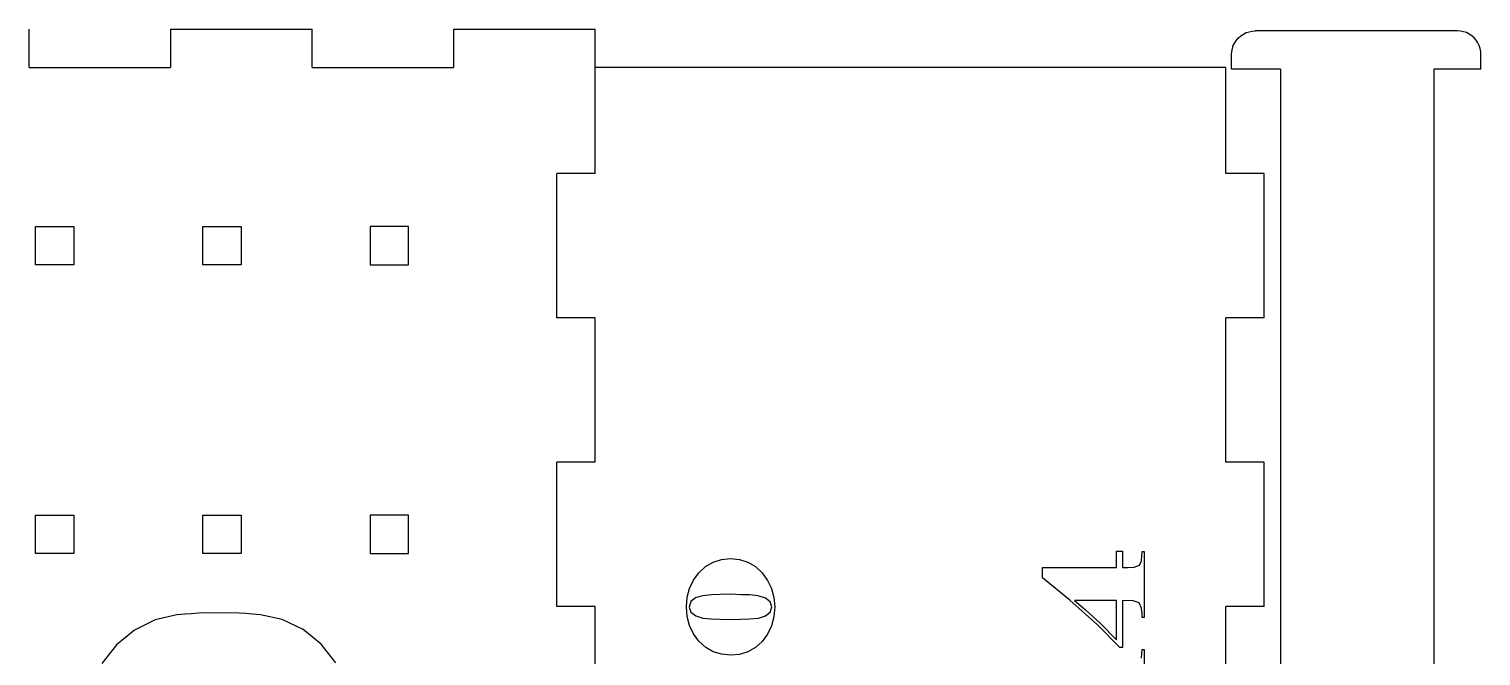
# Model space of a CAD drawing. Extents: x -198 to 198, y -259 to 259.
# Drawn here: x 2.1 to 197.6, y 174.5 to 258.9 of the extents above; entities that cross this region are included whole.
import ezdxf

# ---------------------------------------------------------------- set-up
doc = ezdxf.new("R2010")
doc.units = 0
doc.header["$MEASUREMENT"] = 0
doc.layers.get('0').update_dxf_attribs({"linetype": 'CONTINUOUS'})

msp = doc.modelspace()

# ---------------------------------------------------------------- linework, layer by layer
for p, q in [((2.1, 253.73), (2.1, 258.89)), ((21.15, 258.89), (40.2, 258.89)), ((21.15, 258.89), (21.15, 253.73)), ((40.2, 253.73), (40.2, 258.89)), ((59.25, 258.89), (78.3, 258.89)), ((59.25, 258.89), (59.25, 253.73)), ((78.3, 253.73), (78.3, 258.89)), ((165.24, 257.99), (165.59, 258.22)), ((165.59, 258.22), (165.96, 258.4)), ((165.96, 258.4), (166.36, 258.53)), ((166.36, 258.53), (166.76, 258.61)), ((166.76, 258.61), (167.18, 258.64)), ((194.41, 258.64), (167.18, 258.64)), ((194.82, 258.61), (194.41, 258.64)), ((195.23, 258.53), (194.82, 258.61)), ((195.62, 258.4), (195.23, 258.53)), ((196, 258.22), (195.62, 258.4)), ((196.34, 257.99), (196, 258.22)), ((164.03, 255.88), (164.11, 256.29)), ((164.11, 256.29), (164.24, 256.68)), ((164.24, 256.68), (164.43, 257.05)), ((164.43, 257.05), (164.66, 257.4)), ((164.66, 257.4), (164.93, 257.71)), ((164.93, 257.71), (165.24, 257.99)), ((196.65, 257.71), (196.34, 257.99)), ((196.93, 257.4), (196.65, 257.71)), ((197.16, 257.05), (196.93, 257.4)), ((197.34, 256.68), (197.16, 257.05)), ((197.48, 256.29), (197.34, 256.68)), ((197.56, 255.88), (197.48, 256.29)), ((164, 255.47), (164.03, 255.88)), ((164, 253.48), (164, 255.47)), ((197.58, 255.47), (197.56, 255.88)), ((197.58, 253.48), (197.58, 255.47)), ((2.1, 253.73), (21.15, 253.73)), ((40.2, 253.73), (59.25, 253.73)), ((78.3, 239.46), (78.3, 253.73)), ((163.24, 253.73), (78.3, 253.73)), ((163.24, 239.46), (163.24, 253.73)), ((170.6, 253.48), (164, 253.48)), ((170.6, 253.48), (170.6, -76.72)), ((197.58, 253.48), (191.23, 253.48)), ((191.23, 253.48), (191.23, -76.72)), ((73.14, 220.04), (73.14, 239.46)), ((78.3, 239.46), (73.14, 239.46)), ((168.39, 239.46), (163.24, 239.46)), ((168.39, 220.04), (168.39, 239.46)), ((2.99, 232.33), (8.15, 232.33)), ((2.99, 227.17), (2.99, 232.33)), ((8.15, 232.33), (8.15, 227.17)), ((25.52, 227.17), (25.52, 232.33)), ((25.52, 232.33), (30.67, 232.33)), ((30.67, 232.33), (30.67, 227.17)), ((53.2, 232.33), (48.04, 232.33)), ((48.04, 232.33), (48.04, 227.17)), ((53.2, 227.17), (53.2, 232.33)), ((8.15, 227.17), (2.99, 227.17)), ((30.67, 227.17), (25.52, 227.17)), ((48.04, 227.17), (53.2, 227.17)), ((78.3, 220.04), (73.14, 220.04)), ((78.3, 200.61), (78.3, 220.04)), ((168.39, 220.04), (163.24, 220.04)), ((163.24, 200.61), (163.24, 220.04)), ((73.14, 181.19), (73.14, 200.61)), ((78.3, 200.61), (73.14, 200.61)), ((168.39, 200.61), (163.24, 200.61)), ((168.39, 181.19), (168.39, 200.61)), ((2.99, 188.32), (2.99, 193.48)), ((2.99, 193.48), (8.15, 193.48)), ((8.15, 193.48), (8.15, 188.32)), ((25.52, 188.32), (25.52, 193.48)), ((25.52, 193.48), (30.67, 193.48)), ((30.67, 193.48), (30.67, 188.32)), ((53.2, 193.48), (48.04, 193.48)), ((48.04, 193.48), (48.04, 188.32)), ((53.2, 188.32), (53.2, 193.48)), ((8.15, 188.32), (2.99, 188.32)), ((30.67, 188.32), (25.52, 188.32)), ((48.04, 188.32), (53.2, 188.32)), ((148.53, 186.43), (148.53, 188.64)), ((148.53, 188.64), (149.34, 188.64)), ((149.34, 188.64), (149.34, 186.43)), ((151.87, 187.33), (151.93, 188.02)), ((151.93, 188.02), (151.96, 188.56)), ((151.96, 188.56), (152.26, 188.56)), ((152.26, 188.56), (152.26, 179.7)), ((91.55, 184.71), (92.28, 185.71)), ((92.28, 185.71), (93.18, 186.55)), ((93.18, 186.55), (94.19, 187.15)), ((94.19, 187.15), (95.31, 187.51)), ((95.31, 187.51), (96.54, 187.63)), ((96.54, 187.63), (97.77, 187.51)), ((97.77, 187.51), (98.88, 187.14)), ((98.88, 187.14), (99.89, 186.54)), ((99.89, 186.54), (100.79, 185.69)), ((138.55, 185.04), (138.55, 186.43)), ((138.55, 186.43), (148.53, 186.43)), ((149.34, 186.43), (150.07, 186.43)), ((150.07, 186.43), (150.9, 186.48)), ((150.9, 186.48), (151.61, 186.74)), ((151.61, 186.74), (151.87, 187.33)), ((91.02, 183.61), (91.55, 184.71)), ((100.79, 185.69), (101.54, 184.68)), ((101.54, 184.68), (102.07, 183.58)), ((142.22, 182.02), (138.55, 185.04)), ((90.6, 181.12), (90.7, 182.41)), ((90.7, 182.41), (91.02, 183.61)), ((91.2, 181.83), (90.99, 181.1)), ((91.83, 182.34), (91.2, 181.83)), ((92.78, 182.63), (91.83, 182.34)), ((93.97, 182.73), (92.78, 182.63)), ((95.17, 182.78), (93.97, 182.73)), ((96.52, 182.83), (95.17, 182.78)), ((97.98, 182.76), (96.52, 182.83)), ((99.12, 182.73), (97.98, 182.76)), ((100.27, 182.63), (99.12, 182.73)), ((101.24, 182.32), (100.27, 182.63)), ((101.89, 181.82), (101.24, 182.32)), ((102.1, 181.12), (101.89, 181.82)), ((102.07, 183.58), (102.39, 182.39)), ((102.39, 182.39), (102.49, 181.12)), ((145.97, 178.69), (142.22, 182.02)), ((144.92, 181.98), (142.86, 182)), ((142.86, 182), (144.28, 180.77)), ((148.53, 181.98), (144.92, 181.98)), ((148.53, 179), (148.53, 181.98)), ((150.74, 181.96), (149.34, 182)), ((149.34, 182), (149.34, 175.67)), ((151.57, 181.69), (150.74, 181.96)), ((22.01, 180.04), (19.08, 179.37)), ((23.08, 180.14), (22.01, 180.04)), ((23.99, 180.21), (23.08, 180.14)), ((24.9, 180.26), (23.99, 180.21)), ((25.81, 180.31), (24.9, 180.26)), ((30.38, 180.28), (25.81, 180.31)), ((31.29, 180.23), (30.38, 180.28)), ((32.2, 180.16), (31.29, 180.23)), ((33.27, 180.07), (32.2, 180.16)), ((36.2, 179.41), (33.27, 180.07)), ((78.3, 181.19), (73.14, 181.19)), ((78.3, 161.77), (78.3, 181.19)), ((90.7, 179.81), (90.6, 181.12)), ((90.99, 181.1), (91.21, 180.42)), ((91.21, 180.42), (91.86, 179.92)), ((91.86, 179.92), (92.83, 179.62)), ((100.3, 179.61), (101.26, 179.91)), ((101.26, 179.91), (101.89, 180.41)), ((101.89, 180.41), (102.1, 181.12)), ((102.49, 181.12), (102.39, 179.79)), ((144.28, 180.77), (146.35, 178.89)), ((151.87, 180.96), (151.57, 181.69)), ((151.95, 180.19), (151.87, 180.96)), ((151.96, 179.7), (151.95, 180.19)), ((168.39, 181.19), (163.24, 181.19)), ((163.24, 161.77), (163.24, 181.19)), ((16.29, 178), (13.86, 176.02)), ((19.08, 179.37), (16.29, 178)), ((39, 178.06), (36.2, 179.41)), ((41.44, 176.1), (39, 178.06)), ((91.02, 178.61), (90.7, 179.81)), ((91.55, 177.51), (91.02, 178.61)), ((92.83, 179.62), (93.97, 179.51)), ((93.97, 179.51), (95.09, 179.48)), ((95.09, 179.48), (96.52, 179.42)), ((96.52, 179.42), (97.9, 179.47)), ((97.9, 179.47), (99.12, 179.51)), ((99.12, 179.51), (100.3, 179.61)), ((102.07, 178.58), (101.54, 177.47)), ((102.39, 179.79), (102.07, 178.58)), ((148.94, 175.67), (145.97, 178.69)), ((146.35, 178.89), (148.51, 176.68)), ((148.51, 176.68), (148.53, 179)), ((152.26, 179.7), (151.96, 179.7)), ((13.86, 176.02), (11.9, 173.51)), ((43.42, 173.59), (41.44, 176.1)), ((92.29, 176.51), (91.55, 177.51)), ((93.2, 175.68), (92.29, 176.51)), ((100.79, 176.48), (99.89, 175.67)), ((101.54, 177.47), (100.79, 176.48)), ((94.21, 175.09), (93.2, 175.68)), ((95.32, 174.74), (94.21, 175.09)), ((96.54, 174.62), (95.32, 174.74)), ((97.77, 174.73), (96.54, 174.62)), ((98.88, 175.08), (97.77, 174.73)), ((99.89, 175.67), (98.88, 175.08)), ((149.34, 175.67), (148.94, 175.67)), ((151.87, 174.22), (151.93, 174.83)), ((151.93, 174.83), (151.96, 175.38)), ((151.96, 175.38), (152.26, 175.38)), ((152.26, 175.38), (152.26, 166.55))]:
    msp.add_line(p, q)

doc.saveas('drawing.dxf')
